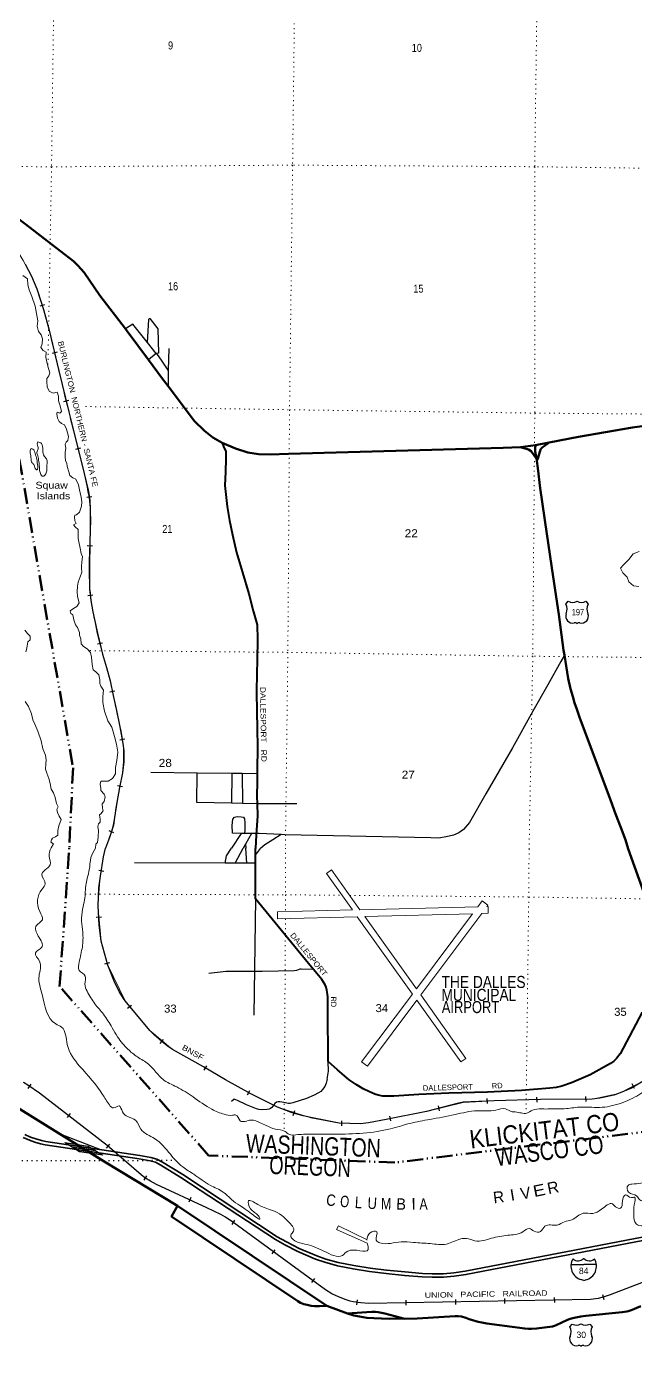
# Model space of a CAD drawing. Header units: feet. Extents: x -256679 to 5, y -731788 to -547785.
# Drawn here: x -50827 to -37513, y -697011 to -668133 of the extents above; entities that cross this region are included whole.
import ezdxf
from ezdxf.enums import TextEntityAlignment as Align

# ---------------------------------------------------------------- set-up
doc = ezdxf.new("R2010")
doc.units = ezdxf.units.FT
doc.header["$LTSCALE"] = 70
doc.linetypes.add('DASH_DOUBLE_DOT', pattern=[9.2, 5, -1.2, 0.3, -1.2, 0.3, -1.2])
doc.linetypes.add('DOTTED', pattern=[1.5, 0.3, -1.2])
for name, color, linetype, lineweight in [('10', 7, 'DASH_DOUBLE_DOT', 70), ('15', 7, 'Continuous', 25), ('16', 7, 'Continuous', 25), ('18', 7, 'Continuous', 35), ('19', 7, 'Continuous', 25), ('20', 7, 'Continuous', 70), ('23', 7, 'Continuous', 70), ('26', 7, 'Continuous', 40), ('29', 7, 'Continuous', 25), ('34', 7, 'Continuous', 25), ('36', 7, 'Continuous', 13), ('39', 7, 'Continuous', 13), ('42', 7, 'Continuous', 35), ('55', 7, 'Continuous', 13), ('6', 7, 'DOTTED', 25), ('7', 7, 'DOTTED', 13)]:
    doc.layers.add(name, color=color, linetype=linetype, lineweight=lineweight)
for name, color, linetype in [('12', 7, 'Continuous'), ('27', 7, 'Continuous'), ('41', 7, 'Continuous')]:
    doc.layers.add(name, color=color, linetype=linetype)

msp = doc.modelspace()

# ---------------------------------------------------------------- linework, layer by layer
at = {"layer": '10'}
for points in [[(-63991.75, -666542.64), (-55008.28, -669122.88), (-51092.8, -676963.06), (-49808.04, -684347.55), (-49889.21, -686103.73)], [(-32028.34, -690185.63), (-33539.13, -691592.86), (-35476.21, -690809.02), (-37041.89, -692279.05), (-42773.34, -692984.53), (-46843.79, -692831.13), (-50102.72, -689131.81), (-49889.21, -686103.73)]]:
    msp.add_lwpolyline(points, dxfattribs=at)
at = {"layer": '15'}
for p, q in [((-38649.8, -695085.14), (-38646.9, -695082.23)), ((-38643.73, -695084.61), (-38647.16, -695082.23)), ((-38922.51, -695216.61), (-38646.1, -695216.61)), ((-38646.1, -695562.19), (-38709.99, -695544.23)), ((-38646.63, -695562.45), (-38583, -695543.71))]:
    msp.add_line(p, q, dxfattribs=at)
msp.add_lwpolyline([(-38370.74, -695216.61), (-38646.63, -695216.61), (-38646.1, -695216.61)], dxfattribs=at)
for centre, radius, start, end in [((-38619.88, -695251.71), 306.13, 148.44436, 254.43378), ((-38768.48, -694969.11), 165.66, 227.34248, 315.8117), ((-38524.79, -694969.11), 165.66, 224.18831, 312.69403), ((-38673.39, -695251.71), 306.13, 283.08087, 31.62484)]:
    msp.add_arc(centre, radius, start, end, dxfattribs=at)
at = {"layer": '16'}
for p, q in [((-39035.72, -680767.46), (-38984.41, -680708.7)), ((-38792.65, -680702.73), (-38792.93, -680702.93)), ((-38600.56, -680708.61), (-38549.17, -680767.46)), ((-38949.39, -696576.52), (-38898.08, -696517.76)), ((-38706.32, -696511.79), (-38706.6, -696511.99)), ((-38514.23, -696517.67), (-38462.84, -696576.52))]:
    msp.add_line(p, q, dxfattribs=at)
for centre, radius, start, end in [((-39228.7, -680878.09), 222.05, 332.97043, 29.75871), ((-38893.33, -680551.04), 182.07, 239.97227, 303.45418), ((-38691.55, -680551.54), 181.52, 236.33975, 300.08743), ((-38691.56, -680551.04), 182.07, 236.54582, 236.59441), ((-38356.2, -680878.09), 222.05, 150.24129, 207.02957), ((-38889.51, -681032.99), 151.42, 159.09177, 283.81923), ((-38695.39, -681032.99), 151.42, 256.18077, 20.90823), ((-38807, -696360.1), 182.07, 239.97227, 303.45418), ((-38605.22, -696360.6), 181.52, 236.33975, 300.08743), ((-38605.23, -696360.1), 182.07, 236.54582, 236.59441), ((-38803.18, -696842.05), 151.42, 159.09177, 283.81923), ((-39142.37, -696687.15), 222.05, 332.97043, 29.75871), ((-38609.06, -696842.05), 151.42, 256.18077, 20.90823), ((-38269.87, -696687.15), 222.05, 150.24129, 207.02957)]:
    msp.add_arc(centre, radius, start, end, dxfattribs=at)
for centre, major_axis, start_param, end_param in [((-38834.17, -681231.81), (-19.56, 51.67), 4.95877769, 6.28318531), ((-38750.72, -681231.81), (19.56, 51.67), 0, 1.32637542), ((-38747.84, -697040.87), (-19.56, 51.67), 4.95877769, 6.28318531), ((-38664.39, -697040.87), (19.56, 51.67), 0, 1.32637542)]:
    msp.add_ellipse(centre, major_axis=major_axis, ratio=0.929097, start_param=start_param, end_param=end_param, dxfattribs=at)
at = {"layer": '18'}
for points in [[(-35306.75, -694298.37), (-41222.01, -695434.81), (-41476.9, -695470.98), (-41708.2, -695490.8), (-41960.85, -695493.01), (-42175.54, -695484.24), (-42561.46, -695452.23), (-42961.76, -695410.58), (-43325.84, -695367.21), (-43686.77, -695310.65), (-44029.12, -695240.73), (-44301.4, -695167.56), (-44509.21, -695096.89), (-44897.39, -694929.49), (-45180.09, -694786.43), (-45383.32, -694671.03), (-47449.6, -693311.5), (-47888.32, -693041.71), (-48007.34, -692979.53), (-48122.57, -692946.1), (-48362.57, -692904.37), (-50415.23, -692597.29), (-50518.45, -692574.29), (-50643.74, -692539.06), (-50761.7, -692498.59), (-50896.61, -692440.1)], [(-35322.37, -694225), (-41234.36, -695360.81), (-41485.38, -695396.43), (-41711.74, -695415.83), (-41959.65, -695418), (-42170.91, -695409.37), (-42554.48, -695377.55), (-42953.44, -695336.04), (-43315.6, -695292.9), (-43673.45, -695236.82), (-44011.87, -695167.71), (-44279.57, -695095.77), (-44482.24, -695026.84), (-44865.58, -694861.53), (-45144.62, -694720.32), (-45344.15, -694607.02), (-47409.34, -693248.21), (-47851.27, -692976.45), (-47979.25, -692909.59), (-48105.65, -692872.92), (-48350.6, -692830.33), (-50401.51, -692523.51), (-50500.13, -692501.53), (-50621.4, -692467.43), (-50734.57, -692428.61), (-50863.92, -692372.53)]]:
    msp.add_lwpolyline(points, dxfattribs=at)
at = {"layer": '19'}
msp.add_line((-50110.87, -692351.33), (-49206.22, -692702.33), dxfattribs=at)
at = {"layer": '20'}
msp.add_line((-39673.26, -677638.45), (-39679.98, -677594.75), dxfattribs=at)
for points in [[(-40026.37, -677333.85), (-39851.81, -677389.97), (-39791.59, -677425.74), (-39679.98, -677594.75)], [(-39679.98, -677594.75), (-39705.52, -677428.73), (-39711.03, -677380.49), (-39698.21, -677291.18)], [(-39404.07, -677234.9), (-39512.1, -677312.5), (-39558.31, -677347.19), (-39590.99, -677389.89), (-39644.8, -677559.89), (-39673.26, -677638.45)], [(-39068.88, -681888.67), (-39085.57, -681779.39), (-39189.66, -680999.4), (-39311.28, -680171.05), (-39451.8, -679234.09), (-39601.67, -678232.79), (-39649.22, -677794.68), (-39673.26, -677638.45)], [(-37677.45, -686124.64), (-37732.68, -685925.63), (-37836.04, -685657.49), (-37951.08, -685357.11), (-38054.29, -685074.93), (-38742.25, -683244.55), (-38796.51, -683069.3), (-38847.16, -682932.23), (-38883.71, -682787.3), (-38934.11, -682626.15), (-38987.83, -682398.72), (-39033.05, -682123.22), (-39068.88, -681888.67)], [(-36986.6, -689451.59), (-36986.06, -689281.85), (-36978.59, -689195.62), (-36916.94, -688484.06), (-36924.05, -688365), (-36944.06, -688222.87), (-36992.07, -688037.69), (-37056.07, -687848.29), (-37677.45, -686124.64)], [(-51501.62, -691488.79), (-49124.74, -692962.92), (-47523.45, -693935.01), (-44262.91, -696120.16)], [(-47523.45, -693935.01), (-47655.34, -694163.63), (-44896.38, -696020.31), (-44840.13, -696050.58)], [(-44840.13, -696050.58), (-44760.89, -696081.33), (-44694.06, -696100.75), (-44605.68, -696115.84), (-44526.97, -696125.68), (-44420.28, -696128.79), (-44262.91, -696120.16)], [(-44262.91, -696120.16), (-43808.34, -696286.16), (-43673.3, -696327.22), (-43545.35, -696355.11), (-43388.73, -696378.99), (-43235.67, -696391.93), (-42897.2, -696404.95), (-42287.29, -696396.46), (-41459.29, -696344.47), (-41389.24, -696346.63), (-41320.35, -696354.72), (-41225.4, -696381.14), (-41153.7, -696407.36), (-40954.94, -696466.11), (-40876.16, -696484.67), (-40766.26, -696504.75), (-39935.16, -696616.24), (-39851.08, -696622.71), (-39788.91, -696621.7), (-39676.46, -696616.24), (-39329.57, -696572.65), (-39287.35, -696560.16), (-39246.39, -696545.06), (-39000.87, -696428.89), (-38944.58, -696407.02), (-38858.35, -696383.3), (-38708.12, -696355.32), (-38598.57, -696340.16), (-37807.4, -696258.19), (-37703.22, -696241.38), (-37624.16, -696219.37), (-37400.52, -696129.68)], [(-43813.61, -696283.83), (-43280.94, -696249.57), (-43194.71, -696253.89), (-43138.29, -696257.73), (-42996.38, -696284.08), (-42558.84, -696400.24)]]:
    msp.add_lwpolyline(points, dxfattribs=at)
at = {"layer": '23'}
for p, q in [((-39698.21, -677291.18), (-40026.37, -677333.85)), ((-39404.07, -677234.9), (-39698.21, -677291.18))]:
    msp.add_line(p, q, dxfattribs=at)
for points in [[(-48664.8, -674749.98), (-49221.33, -674018.52), (-49564.57, -673516.82), (-49705.14, -673362.68), (-49796.26, -673267.3), (-50177.7, -672975.93), (-50849.19, -672462.46), (-51192.9, -672201.63), (-51385.51, -672044.88), (-51694.36, -671704.15), (-51925.77, -671426.53), (-52022.01, -671244.78), (-52316.65, -670691.45), (-52475.94, -670410.64), (-52561.1, -670319.34), (-52702.03, -670199.31), (-52789.17, -670105.99), (-53333.82, -669331.03), (-53618.66, -668992.58), (-53902.25, -668726.41), (-54265.92, -668459.32), (-54829.48, -668159.85), (-55396.02, -667954.69)], [(-48157.78, -675428.7), (-48626.69, -674800.07), (-48664.8, -674749.98)], [(-47732.38, -675998.95), (-47850.51, -675840.62), (-48157.78, -675428.7)], [(-46545.9, -677244.43), (-46750.45, -677123.71), (-46935.15, -676977.09), (-47161.16, -676757.73), (-47439.71, -676391.26), (-47732.38, -675998.95)], [(-34959.64, -676902.5), (-37058.81, -676876.77), (-37367.17, -676877.27), (-37579.69, -676904.96), (-38763.18, -677112.28), (-39404.07, -677234.9)], [(-40026.37, -677333.85), (-40409.54, -677352.46), (-41188.65, -677373.7), (-45096.26, -677483.77), (-45500.84, -677495.22), (-45753.06, -677488.33), (-45986.95, -677451.55), (-46254.4, -677368.21), (-46545.9, -677244.43)]]:
    msp.add_lwpolyline(points, dxfattribs=at)
at = {"layer": '26'}
for points in [[(-46545.9, -677244.43), (-46514.46, -677345.18), (-46467.22, -677424), (-46464.95, -677592.63), (-46477.92, -677879.51), (-46486.98, -678176.48), (-46439.64, -678634.66), (-46386.75, -678942.37), (-46323.86, -679252.19), (-46231.73, -679638.63), (-46102.12, -680079.68), (-45966.73, -680542.88), (-45872.48, -680917.3), (-45785.53, -681223.38), (-45776.84, -681546.64), (-45781.39, -681988.18), (-45790.56, -682295.17), (-45796.47, -682674.47), (-45789.19, -683134.2), (-45786.68, -683473.45), (-45779.23, -683917.13), (-45780.05, -684384.8), (-45781.77, -684481.13)], [(-45781.77, -684481.13), (-45784.8, -684651.71), (-45790.15, -684976.81), (-45785.79, -685137.07)], [(-45785.79, -685137.07), (-45778.53, -685404.48), (-45808.82, -685817.62), (-45822.43, -686112.09)], [(-37371.45, -689692.58), (-37848.69, -690605.85), (-37931.62, -690711.72), (-37991.98, -690767.8), (-38063.53, -690819.98), (-38505.22, -691069.49), (-38913.95, -691239.14), (-39121.62, -691315.65), (-39246.65, -691345.85), (-39384.26, -691359.89), (-40004.03, -691406.6), (-40751.95, -691443.74), (-41594.84, -691468.26), (-42249.56, -691497.93), (-42797.06, -691533.47), (-42931.97, -691534.03), (-43037.51, -691530.57), (-43138.92, -691512.46), (-43209.39, -691488.37), (-43341.57, -691432.65), (-43464.58, -691370.91), (-43619.66, -691279.51), (-43775.01, -691176.55), (-44025.04, -690956.82), (-44233.35, -690772.23), (-44240.66, -689639.89), (-44241.62, -689368.99), (-44245.39, -689298.42), (-44261.89, -689212.23), (-44278.28, -689150.65), (-44299.83, -689101.04), (-44373.53, -688982.13), (-44550.92, -688764.22), (-44592.94, -688712.61), (-45818.48, -687217.45), (-45821.89, -686436.16), (-45822.19, -686259.6), (-45822.43, -686112.09)]]:
    msp.add_lwpolyline(points, dxfattribs=at)
at = {"layer": '29'}
for p, q in [((-47990.46, -675291.5), (-48183.52, -675045.98)), ((-47990.46, -675291.5), (-48157.78, -675428.7)), ((-46335.55, -684474.35), (-46344.31, -685124.07)), ((-46111.94, -684477.09), (-46101.88, -685129.72)), ((-46101.88, -685129.72), (-46344.31, -685124.07)), ((-46134.68, -685784.45), (-46347.37, -686111.05)), ((-46056.97, -685785.62), (-46134.68, -685784.45)), ((-45907.55, -685787.82), (-46056.97, -685785.62)), ((-46266.5, -686435.22), (-46092.43, -686111.55)), ((-46039.55, -686018.96), (-46029.96, -686111.68)), ((-46007.07, -686435.77), (-46029.96, -686111.68)), ((-45822.19, -686259.6), (-45709.17, -686112.31)), ((-45818.48, -687217.45), (-45857.27, -689760.87))]:
    msp.add_line(p, q, dxfattribs=at)
for points in [[(-48183.52, -675045.98), (-48149.54, -674546.58), (-48147.27, -674520.51), (-48132.58, -674523.7), (-47953.36, -674745.52), (-47942.86, -675281.56), (-47977.12, -675288.71), (-47990.46, -675291.5)], [(-48183.52, -675045.98), (-48498.97, -674646.97), (-48664.8, -674749.98)], [(-47726.06, -675649.42), (-47858.6, -675459.16), (-47977.12, -675288.71)], [(-47717.56, -675179.75), (-47726.06, -675649.42), (-47732.38, -675998.95)], [(-39068.88, -681888.67), (-39146.19, -682027.59), (-39427.77, -682538.23), (-39760.02, -683108.51), (-40204.84, -683916.37), (-40785.82, -684919.38), (-41140.65, -685543.6), (-41270.44, -685702.69), (-41377.25, -685769.72), (-41489.9, -685820.63), (-41656.49, -685858.88), (-41818.98, -685889.14), (-41985.13, -685885.24), (-45182.07, -685814.72), (-45255.56, -685811.51)], [(-45781.77, -684481.13), (-46111.94, -684477.09), (-46335.55, -684474.35), (-47096.38, -684465.03), (-48105.41, -684452.66)], [(-46344.31, -685124.07), (-47102.99, -685106.38), (-47096.38, -684465.03)], [(-44918.84, -685141.29), (-45755.76, -685137.78), (-45785.79, -685137.07), (-46101.88, -685129.72)], [(-46134.68, -685784.45), (-46325.04, -685781.64), (-46327.27, -685608.99), (-46311.85, -685472.68), (-46277.34, -685426.9), (-46221.13, -685413.49), (-46131.15, -685424.55), (-46081.14, -685429.14), (-46059.51, -685467.52), (-46054.37, -685551.88), (-46054, -685710.45), (-46056.97, -685785.62)], [(-45907.55, -685787.82), (-46039.55, -686018.96), (-46092.43, -686111.55)], [(-45255.56, -685811.51), (-45740.46, -685790.3), (-45907.55, -685787.82)], [(-45255.56, -685811.51), (-45441.54, -685928.19), (-45617.15, -686038.74), (-45709.17, -686112.31)], [(-46481.77, -686434.76), (-46455.25, -686274.21), (-46347.37, -686111.05)], [(-45821.89, -686436.16), (-46007.07, -686435.77), (-46266.5, -686435.22), (-46481.77, -686434.76), (-48467.05, -686430.56)], [(-44550.92, -688764.22), (-44823.84, -688751.97), (-44851.72, -688755.94), (-44926.44, -688786.85), (-44972.44, -688792.6), (-45674.14, -688803.92), (-46463.71, -688802.44), (-46841.02, -688852.07)], [(-44253.78, -691158.74), (-44237.3, -691072.45), (-44223.73, -690982.52), (-44233.35, -690772.23)], [(-44253.78, -691158.74), (-44278.26, -691251.48), (-44307.75, -691324.63), (-44353.71, -691389.52), (-44395.75, -691432.66), (-44441.58, -691463.48), (-44536.95, -691510.31), (-44707.43, -691580.68), (-45002.61, -691680.7), (-45061.89, -691693.65), (-45101.53, -691696.32), (-45201.49, -691675.05), (-45288.25, -691656.98), (-45327.54, -691657.48), (-45359.39, -691667.76), (-45396.1, -691694.78), (-45465.18, -691778.23), (-45495.2, -691803.65), (-45523.76, -691819.66), (-45568.5, -691827.37), (-45674.13, -691829.53), (-45745.28, -691825.22), (-45798.23, -691812.34), (-46015.65, -691721.43), (-46212.98, -691626.74), (-46282.77, -691595.8), (-46347.5, -691649.2)]]:
    msp.add_lwpolyline(points, dxfattribs=at)
at = {"layer": '34'}
for p, q in [((-50431.57, -674221.31), (-50536.87, -674255.2)), ((-50156.84, -675261.7), (-50264.39, -675287.5)), ((-49905.85, -676318.07), (-50013.4, -676343.9)), ((-49645.28, -677357.56), (-49752.56, -677384.49)), ((-49400.06, -678419.84), (-49509.32, -678437.06)), ((-49385.9, -679499.73), (-49496.51, -679498.36)), ((-49373.97, -680577.43), (-49483.82, -680590.37)), ((-49162.97, -681621.35), (-49270.46, -681647.43)), ((-48892.47, -682673.95), (-49000.66, -682696.96)), ((-48677.07, -683725.31), (-48785.67, -683746.33)), ((-48726.41, -684766.19), (-48835.09, -684745.58)), ((-48915.22, -685769.83), (-49018.91, -685731.32)), ((-49245.67, -686592.98), (-49136.48, -686610.63)), ((-49299.5, -687618.69), (-49189.34, -687608.8)), ((-49111.55, -688639.26), (-49005.13, -688609.09)), ((-48616.42, -689610.15), (-48531.27, -689539.55)), ((-47902.48, -690378.5), (-47830.42, -690294.59)), ((-46939.52, -690963.78), (-46883.12, -690868.63)), ((-50729.28, -691270.84), (-50792.37, -691361.69)), ((-37537.54, -691362.15), (-37588.08, -691263.76)), ((-45996.09, -691504.5), (-45942.76, -691407.6)), ((-40751.5, -691696.7), (-40756.73, -691586.22)), ((-39667.1, -691662.65), (-39670.6, -691552.09)), ((-38596.41, -691652), (-38597.05, -691541.39)), ((-44993.34, -691955.29), (-44960.3, -691849.73)), ((-41795.84, -691854.73), (-41822.61, -691747.41)), ((-49869.26, -691915.36), (-49936.93, -692002.85)), ((-43935.69, -692180.78), (-43932.43, -692070.21)), ((-42861.6, -692075.39), (-42882.82, -691966.84)), ((-49010.46, -692584.72), (-49083.06, -692668.17)), ((-48202.02, -693273.47), (-48258.93, -693368.31)), ((-47234.05, -693750.4), (-47280.55, -693850.76)), ((-46275.85, -694246.91), (-46337.91, -694338.47)), ((-45399.18, -694890.94), (-45464.51, -694980.2)), ((-44532.4, -695522.08), (-44597.73, -695611.34)), ((-39290.73, -695938.86), (-39288.77, -696049.45)), ((-38237.28, -695873.95), (-38208.77, -695980.82)), ((-43596.5, -695989.6), (-43612.04, -696099.11)), ((-42534.06, -695993.77), (-42532.1, -696104.37)), ((-41448.39, -695977.13), (-41446.43, -696087.72)), ((-40376.4, -695955.51), (-40374.44, -696066.1))]:
    msp.add_line(p, q, dxfattribs=at)
for points in [[(-50853.09, -673332.1), (-50712.32, -673596.99), (-50600.47, -673874.74), (-50455.78, -674324.31), (-50331.5, -674778.94), (-50117.54, -675670.67), (-49903.35, -676562.19), (-49734.44, -677237.37), (-49564.86, -677912.88), (-49473.55, -678304.26), (-49442.4, -678501.93), (-49430.85, -678701), (-49436.04, -679092.29), (-49442.92, -679483.63), (-49447.81, -679879.02), (-49451.06, -680274.42), (-49445, -680441.14), (-49415.67, -680690.09), (-49371.77, -680937.89), (-49274.82, -681402.98), (-49163.04, -681863.67), (-49077.15, -682154.05), (-48996.85, -682445.61), (-48928.03, -682769.26), (-48861.37, -683093.44), (-48787.23, -683457.27), (-48716.7, -683821.64), (-48696.81, -683980.04), (-48698.02, -684220.83), (-48729.28, -684459.45), (-48790.57, -684783.94), (-48852.1, -685108.38), (-48898.8, -685440.67), (-48927.13, -685605.36), (-48972.96, -685765.21), (-49035.86, -685934.58), (-49099.3, -686105.41)], [(-37310.7, -691181.3), (-37599.63, -691358.79), (-37882.92, -691475.26), (-37991.98, -691509.77), (-38186, -691557.22), (-38293.79, -691578.79), (-38463.2, -691596.64), (-39593.44, -691603.08), (-40603.85, -691635.05), (-41279.69, -691667.05), (-41381.42, -691683.95), (-42085.65, -691868.05), (-42965.31, -692040.04), (-43351.81, -692119.64), (-43525.39, -692135.61), (-43987.97, -692122), (-44611.73, -692002.14), (-44777.33, -691961.1), (-45018.77, -691894.24), (-45150.28, -691848.94), (-45338.48, -691774.71), (-45924.23, -691478.75), (-46475.89, -691175.14), (-46959.63, -690888.39), (-47630.68, -690513.14), (-47750.17, -690429.7), (-47868.74, -690339.11), (-48034.74, -690192.44), (-48128.86, -690097.91), (-48666.49, -689449.5), (-48707.34, -689394.39), (-48797.89, -689243.4), (-48905.68, -689014.77), (-49044.34, -688666.59), (-49192.69, -688143.27), (-49239.82, -687789.65), (-49262.12, -687370.08), (-49246.29, -686978.66), (-49210.74, -686722.71), (-49141.81, -686296.21), (-49099.27, -686105.35)], [(-34514.72, -694513.24), (-38068.98, -695879.63), (-38178.41, -695916.3), (-38198.38, -695922.79), (-38327.83, -695957.32), (-38496.24, -695979.38), (-43351.43, -696065.49), (-43520.9, -696055.48), (-43682.73, -696032.5), (-43749.59, -696016.62), (-43838.05, -695988.56), (-44008.24, -695923.15), (-44150.81, -695854.76), (-44293.67, -695767.7), (-46293.76, -694303.88), (-46474.16, -694181.62), (-46578.2, -694122.77), (-46881.81, -693973.78), (-47984.48, -693462.86), (-48116.4, -693391.57), (-48239.74, -693317.54), (-48322.42, -693255.58), (-49064.06, -692610.46), (-50541.77, -691467.54), (-50796.46, -691290.67), (-50890.92, -691230.34)]]:
    msp.add_lwpolyline(points, dxfattribs=at)
at = {"layer": '34', "lineweight": 13}
for points in [[(-37310.09, -691182.22), (-37882.55, -691476.31), (-38463.08, -691597.74), (-39593.42, -691604.18), (-40603.81, -691636.15), (-41279.53, -691668.14), (-42085.41, -691869.12), (-42965.11, -692041.12), (-43525.31, -692136.71), (-43988.09, -692123.1), (-44612, -692003.21), (-45338.9, -691775.73), (-45924.74, -691479.72), (-46476.44, -691176.1), (-46960.18, -690889.34), (-47631.31, -690514.05), (-48129.64, -690098.69), (-48667.42, -689450.1), (-49045.37, -688666.98), (-49193.78, -688143.47), (-49263.22, -687370.09), (-49211.83, -686722.58), (-49142.89, -686296), (-49102.78, -686115.89)], [(-34515.16, -694512.23), (-38069.35, -695878.59), (-38178.75, -695915.26), (-38198.69, -695921.73), (-38328.04, -695956.24), (-38496.32, -695978.28), (-43351.41, -696064.39), (-43520.79, -696054.38), (-43682.53, -696031.42), (-43749.3, -696015.56), (-43837.69, -695987.52), (-44007.8, -695922.14), (-44150.28, -695853.79), (-44293.06, -695766.78), (-46293.13, -694302.98), (-46473.58, -694180.68), (-46577.69, -694121.8), (-46881.34, -693972.79), (-47983.99, -693461.88), (-48115.86, -693390.61), (-48239.13, -693316.63), (-48321.73, -693254.72), (-49063.36, -692609.61), (-50541.12, -691466.65), (-50795.85, -691289.75), (-50890.36, -691229.39)]]:
    msp.add_lwpolyline(points, dxfattribs=at)
msp.add_spline([(-63988.24, -665054.49), (-63556.47, -665215.81), (-63147.65, -665405.13), (-62735.45, -665624.88), (-62306.4, -665860.77), (-61754.45, -666121.97), (-61151.77, -666317.51), (-60501.15, -666523.63), (-59279.79, -666916.9), (-58251.75, -667221.66), (-57234.09, -667562.43), (-56087.72, -667848.46), (-55455.69, -668022.67), (-54372.41, -668488.37), (-54014.27, -668740.24), (-53760.87, -668963.37), (-53405.27, -669369.07), (-52922.12, -670062.12), (-52545.4, -670739.03), (-52173.84, -671405.64), (-51823.51, -671995.73), (-51242.57, -672747.02), (-50852.14, -673331.55), (-50599.43, -673874.37), (-50330.43, -674778.67), (-49902.28, -676561.93), (-49563.79, -677912.62), (-49429.75, -678700.98), (-49441.82, -679483.65), (-49449.96, -680274.4), (-49370.69, -680937.68), (-49161.98, -681863.38), (-48995.78, -682445.35), (-48860.29, -683093.22), (-48715.61, -683821.47), (-48728.19, -684459.62), (-48851.01, -685108.56), (-48971.91, -685765.55), (-49097.74, -686104.36)], degree=3, dxfattribs=at)
at = {"layer": '36'}
for p, q in [((-43536.38, -687456.21), (-40960.88, -687388.61)), ((-41075.72, -687542.12), (-43431.13, -687603.94)), ((-41075.72, -687542.12), (-42304.76, -689184.9)), ((-42209.46, -689318.68), (-40876.42, -687536.89)), ((-42390.13, -689299.01), (-43594.72, -687608.23)), ((-43431.13, -687603.94), (-42304.76, -689184.9))]:
    msp.add_line(p, q, dxfattribs=at)
for points in [[(-43699.98, -687460.5), (-44270.62, -686659.55), (-44160.08, -686580.79), (-43536.38, -687456.21)], [(-40761.58, -687383.39), (-40739.84, -687354.33), (-40865.11, -687260.61), (-40960.88, -687388.61)], [(-43594.72, -687608.23), (-45338.89, -687654.01), (-45342.84, -687503.62), (-43699.98, -687460.5)], [(-40761.58, -687383.39), (-40735.86, -687382.71), (-40731.91, -687533.1), (-40876.42, -687536.89)], [(-42390.13, -689299.01), (-43500.1, -690782.64), (-43374.83, -690876.36), (-42294.82, -689432.77)], [(-42209.46, -689318.68), (-41221.16, -690705.84), (-41331.7, -690784.6), (-42294.82, -689432.77)]]:
    msp.add_lwpolyline(points, dxfattribs=at)
at = {"layer": '39'}
for points in [[(-49979.63, -677267.59), (-49959.2, -677227.68), (-49924.75, -677187.93), (-49907.84, -677101.81), (-49948.23, -676940.77), (-49993.31, -676845.92), (-50059.13, -676821.08), (-50110.75, -676778.35), (-50143.98, -676699.69), (-50163.05, -676607.14), (-50156.69, -676573.09), (-50098.82, -676591.81), (-50056.44, -676560.18), (-50089.19, -676435.36), (-50122.07, -676322.58), (-50129.07, -676224.15), (-50154.16, -676133.54), (-50240.46, -676152.63), (-50332.18, -676115.45), (-50373.25, -676020.65), (-50384.05, -675902.1), (-50383.36, -675835.87), (-50336.7, -675776.18), (-50314.01, -675712.21), (-50343.07, -675617.54), (-50369.98, -675508.84), (-50400.55, -675365.98), (-50397.47, -675261.64), (-50461.12, -675220.77), (-50514.54, -675157.94), (-50483.68, -675078.01), (-50472.53, -674967.74), (-50503.68, -674881.07), (-50560.97, -674806.15), (-50593.81, -674689.36), (-50574.61, -674575.17), (-50633.33, -674249.33), (-50705.3, -674043.78), (-50767.81, -673892.52), (-50792.76, -673787.87), (-50801.43, -673657.3), (-50906.79, -673583.84)], [(-49318.04, -686105.26), (-49306.92, -686020.67), (-49270.49, -685982.94), (-49257.21, -685860.66), (-49253.85, -685728.22), (-49264.89, -685633.75), (-49248.27, -685575.73), (-49211.84, -685538.01), (-49213.18, -685473.76), (-49228.21, -685377.25), (-49199.97, -685357.5), (-49151.22, -685289.81), (-49160.67, -685235.5), (-49169.67, -685137.05), (-49127.09, -685085.35), (-49108.02, -684983.2), (-49125.45, -684926.8), (-49198.68, -684843.67), (-49200.29, -684805.51), (-49213.29, -684707.01), (-49200.62, -684642.92), (-49132.55, -684643.7), (-49038.41, -684640.75), (-48945.76, -684587.62), (-48880.6, -684481.97), (-48881.19, -684345.48), (-48849.59, -684193.29), (-48831.65, -684006.82), (-48857.92, -683835.91), (-48902.19, -683662.79), (-48962.19, -683461.38), (-49044.85, -683321.94), (-49116.78, -683112.38), (-49156.88, -682923.24), (-49157.54, -682792.76), (-49144.06, -682650.41), (-49203.27, -682567.44), (-49222.63, -682502.99), (-49225.87, -682428.68), (-49244.73, -682316.06), (-49310.16, -682253.09), (-49369.74, -682206.25), (-49388.59, -682091.63), (-49400.95, -681930.91), (-49425.94, -681830.26), (-49499.21, -681751.15), (-49578.78, -681700.06), (-49628.17, -681635.27), (-49637.1, -681530.79), (-49668.29, -681448.14), (-49669.67, -681387.91), (-49708.63, -681283.09), (-49756.06, -681222.33), (-49791.01, -681115.55), (-49813.85, -681000.88), (-49857.63, -680974.29), (-49867.06, -680917.98), (-49794.45, -680866.62), (-49727.93, -680823.22), (-49677.03, -680741.5), (-49709.68, -680606.65), (-49720.61, -680502.15), (-49707.28, -680373.84), (-49692.38, -680287.7), (-49655.18, -680175.72), (-49616.02, -680067.77), (-49623.16, -679983.39), (-49622.77, -679945.26), (-49617.71, -679842.95), (-49602.58, -679734.73), (-49629.87, -679662.16), (-49654.74, -679549.47), (-49681.3, -679406.66), (-49694.61, -679338.26), (-49695.6, -679239.9), (-49696.53, -679135.51), (-49764.02, -679078.54), (-49797.6, -679034), (-49741.25, -679006.54), (-49766.7, -678950.05), (-49777.76, -678857.59), (-49767.4, -678823.59), (-49729.28, -678815.99), (-49668.64, -678760.48), (-49623.23, -678628.52), (-49618.21, -678530.23), (-49627.16, -678427.76), (-49654.24, -678335.12), (-49667.6, -678270.73), (-49690.5, -678162.08), (-49743.26, -678035.03), (-49815.06, -678008.12), (-49880.63, -677959.2), (-49897.8, -677876.71), (-49934.67, -677761.88), (-49941.87, -677683.51), (-49975.41, -677634.96), (-49978.48, -677544.6), (-49979.45, -677444.23), (-49964.61, -677364.11), (-49979.63, -677267.59)], [(-37443.34, -680385.01), (-37559.32, -680369.64), (-37658.51, -680280.19), (-37699.5, -680177.36), (-37794.69, -680087.96), (-37845.65, -679980.99), (-37776.87, -679913.53), (-37663.5, -679792.38), (-37564.11, -679669.07), (-37437.49, -679622.34)], [(-50839.35, -681810.16), (-50816.5, -681730.13), (-50805.58, -681641.93), (-50795.06, -681591.87), (-50742.61, -681554.33), (-50747.79, -681473.99), (-50803.23, -681413.14), (-50862.57, -681342.21)], [(-50288.3, -686102.74), (-50233.89, -686012.12), (-50291.58, -685975.33), (-50279.05, -685925.29), (-50254.65, -685889.44), (-50188.3, -685862.1), (-50141.81, -685820.48), (-50138.78, -685720.15), (-50115.7, -685618.04), (-50070.27, -685484.08), (-50113.53, -685407.31), (-50146.78, -685330.66), (-50162.07, -685260.23), (-50135.49, -685206.34), (-50166.71, -685127.7), (-50195.4, -684996.91), (-50238.41, -684896.06), (-50283.68, -684819.27), (-50310.44, -684696.52), (-50333.33, -684585.87), (-50378.18, -684468.94), (-50407.28, -684378.28), (-50404.1, -684263.91), (-50393.22, -684179.73), (-50408.12, -684071.17), (-50466.78, -683934.01), (-50505.04, -683760.96), (-50576.91, -683545.37), (-50639.46, -683398.13), (-50688.52, -683301.22), (-50713.2, -683170.47), (-50779.6, -683007.13), (-50850.6, -682901.95)], [(-43380.28, -694676.48), (-44009.41, -694370.24), (-44046.41, -694452.07), (-43378.41, -694749.07)]]:
    msp.add_lwpolyline(points, dxfattribs=at)
for points in [[(-50724.54, -677367.46), (-50685.58, -677377.98), (-50636.54, -677476.89), (-50597.8, -677603.79), (-50586.9, -677712.3), (-50575.61, -677782.68), (-50596.17, -677834.63), (-50641.68, -677781.93), (-50657.14, -677727.56), (-50704.71, -677680.85), (-50727.52, -677562.16), (-50742.59, -677469.66), (-50739.78, -677391.41), (-50724.54, -677367.46)], [(-50577.83, -677220.64), (-50498.12, -677257.67), (-50469.58, -677402.52), (-50434.93, -677537.39), (-50377.63, -677612.31), (-50378.81, -677726.71), (-50381.91, -677833.06), (-50402.86, -677923.14), (-50465.46, -677974.62), (-50518.9, -677913.79), (-50539.97, -677821.22), (-50546.92, -677718.78), (-50563.6, -677588.12), (-50574.95, -677523.76), (-50598.25, -677453.24), (-50569.37, -677371.27), (-50590.32, -677266.66), (-50577.83, -677220.64)], [(-43378.41, -694749.07), (-43357.91, -694885.77), (-43803.19, -694920.53), (-43920.52, -695017.44), (-44326.24, -694920.25), (-44743.37, -694768.74), (-44958.99, -694695.91), (-45049.8, -694574.42), (-44986.65, -694482.88), (-45108.55, -694274.73), (-45243.31, -694140.67), (-45769.68, -693901.56), (-45975.18, -693820.82), (-45931.06, -693995.93), (-45752.47, -694152.59), (-45723.09, -694213.14), (-45904.26, -694106.62), (-46345.58, -693790.27), (-46526.16, -693631.58), (-46807.06, -693483.72), (-47167.07, -693242.6), (-47411.72, -693079.13), (-47681.18, -692804.99), (-48023.99, -692459.73), (-48324.29, -692255.45), (-48444.33, -692059.37), (-48609.76, -691979.12), (-48726.85, -691877.37), (-48801.5, -691744.04), (-48920.26, -691790.77), (-49013.71, -691725.43), (-49161.42, -691494.9), (-49663.45, -690874.82), (-49934.67, -690402.01), (-50058.64, -690021.27), (-50186.13, -689953.51), (-50481.46, -689307.84), (-50551.06, -688903.67), (-50539.4, -688580.75), (-50629.56, -688401.08), (-50493.95, -688282.31), (-50567.27, -688030.61), (-50608.77, -687801.35), (-50477.08, -687674.52), (-50535.13, -687491.22), (-50489.65, -687012.18), (-50414.09, -686886.68), (-50487.88, -686677.1), (-50378.27, -686554.01), (-50309.22, -686472.58), (-50329.16, -686285.72), (-50288.3, -686102.74)], [(-32025.77, -686714.31), (-32167.29, -686873.81), (-32238.12, -686935.16), (-32312.42, -686948.31), (-32405.82, -686878.96), (-32481.45, -686831.9), (-32551.76, -686847.1), (-32590.4, -686896.8), (-32591.23, -686971.04), (-32569.82, -687027.48), (-32637.46, -687161.11), (-32765.69, -687336.14), (-33101.14, -687582.92), (-33501.12, -687865.05), (-33854.35, -688089.55), (-33993.83, -688196.22), (-34191.9, -688344.33), (-34336.13, -688517.17), (-34605.75, -688790.83), (-34644.66, -688864.6), (-34851.62, -689090.86), (-35131.19, -689358.39), (-35469.21, -689655.3), (-35742.89, -689932.93), (-36051.03, -690246.26), (-36316.58, -690513.95), (-36492.33, -690638.25), (-36672.52, -690800.62), (-36800.83, -690983.68), (-37112.55, -691258.84), (-37395.55, -691474.15), (-37788.54, -691670.08), (-38246.66, -691776.93), (-38697.51, -691771.49), (-39026.53, -691803.65), (-39381.35, -691813.42), (-39567.72, -691813.18), (-39764.39, -691836.89), (-39891.39, -691903.59), (-40143.59, -691876.47), (-40229.69, -691869.41), (-40355.27, -691809.71), (-40568.03, -691839.25), (-40977, -691852.38), (-41456.89, -691934.89), (-42007.18, -692040.62), (-42439.03, -692127.72), (-42869.21, -692244.94), (-43463.5, -692342.12), (-44105.02, -692362.49), (-44616.07, -692364.35), (-44936.87, -692378.55), (-45079.09, -692372.82), (-45174.5, -692303.45), (-45386.4, -692256.75), (-45587.88, -692174.05), (-45715.46, -692114.33), (-45915.2, -692055.73), (-46153.85, -692070.92), (-46248.63, -691945.37), (-46320.84, -691950.51), (-46504.95, -691928.23), (-46772.28, -691820.66), (-47186.01, -691544.79), (-47542.33, -691331.81), (-47847.03, -691161.59), (-48043.05, -690950.54), (-48159.96, -690832.74), (-48398.66, -690675.36), (-48609.18, -690506.27), (-48834.6, -690236.68), (-48954.57, -690034.57), (-49143.63, -689739.33), (-49331.45, -689512.33), (-49500.68, -689235.38), (-49549.03, -689080.29), (-49541.07, -688907.82), (-49673.92, -688781.81), (-49673.89, -688601.21), (-49637.91, -688431.09), (-49603.99, -688266.95), (-49596.36, -687945.99), (-49619.68, -687702.91), (-49598.7, -687442.3), (-49556.37, -687242.15), (-49524.26, -686883.36), (-49452.74, -686583.23), (-49415.65, -686314.79), (-49318.04, -686105.26)], [(-32028.53, -690827.92), (-32275.07, -690923.85), (-32322.71, -691061.73), (-32493.53, -691103.81), (-32649.76, -691095.91), (-32699.61, -691251.83), (-32771.23, -691383.4), (-32766.87, -691529.93), (-32719.51, -691594.72), (-32710.55, -691689.13), (-32991.62, -691733.9), (-33409.87, -691859.29), (-33735.19, -692096.17), (-33892.22, -692337.07), (-34006.53, -692522.31), (-34019.01, -692740.88), (-34097.86, -692802.13), (-34220.5, -692836.77), (-34313.61, -692741.34), (-34420.8, -692828.34), (-34477.57, -692885.85), (-34719.66, -692850.83), (-34954.46, -692880.1), (-35109.58, -692773.89), (-35324.09, -692781.34), (-35436.78, -692822.12), (-35604.77, -692792), (-35669.57, -692851.42), (-35820.49, -692905.78), (-36021.84, -692989.64), (-36328.22, -693146.48), (-36541.74, -693244.23), (-36731.67, -693203.82), (-36998.94, -693268.82), (-37196.46, -693368.78), (-37395.58, -693432.6), (-37596.27, -693458.27), (-37676.71, -693483.39), (-37666.37, -693632), (-37490.92, -693712.37), (-37421.78, -693801.5), (-37313.83, -693824.87), (-37107.92, -693869.49), (-37051.01, -693976.53), (-37000.32, -693924.97), (-36916.98, -693998.21), (-36907.57, -694052.5), (-36992.36, -694107.66), (-36915.46, -694218.95), (-36824.03, -694286.27), (-36830.79, -694352.41), (-37205.7, -694365.95), (-37440.09, -694359.11), (-37503.83, -694324.23), (-37551.77, -694133.03), (-37541.2, -693906.41), (-37537.37, -693743.92), (-37605.58, -693751.12), (-37733.17, -693691.4), (-37798.87, -693831.07), (-37840.67, -693983.06), (-37952.54, -693951.62), (-38019.96, -693888.6), (-38257.79, -694008.14), (-38449.16, -694096.13), (-38657.55, -694093.62), (-38907.69, -694239.09), (-39066.48, -694281.32), (-39225.62, -694353.65), (-39494.39, -694374.49), (-39593.96, -694495.69), (-39726.11, -694486.07), (-39839.67, -694426.51), (-39976.74, -694497.1), (-40306.28, -694575.4), (-40659.74, -694641.37), (-41025.07, -694695.16), (-41208.88, -694644.79), (-41335.25, -694655.3), (-41643.14, -694767.98), (-42001.74, -694757.63), (-42366.2, -694733.18), (-42638.57, -694717.85), (-43099.75, -694740.39), (-43179.29, -694685.25), (-43171.2, -694500.74), (-43311.69, -694519.11), (-43383.77, -694679.38)]]:
    msp.add_spline(points, degree=3, dxfattribs=at)
at = {"layer": '55'}
for p, q in [((-49667.98, -692746.99), (-49990.26, -692547.12)), ((-49475.43, -692624.14), (-49990.26, -692547.12)), ((-49314.29, -692724.07), (-49829.11, -692647.06)), ((-49153.15, -692824.01), (-49667.98, -692746.99)), ((-49153.15, -692824.01), (-49475.43, -692624.14))]:
    msp.add_line(p, q, dxfattribs=at)
for points in [[(-49953.06, -692560.77), (-49478.25, -692631.8), (-49351.49, -692710.42), (-49826.3, -692639.39)], [(-49317.11, -692731.74), (-49791.92, -692660.71), (-49665.16, -692739.32), (-49190.35, -692810.36)]]:
    msp.add_lwpolyline(points, close=True, dxfattribs=at)
at = {"layer": '6'}
msp.add_lwpolyline([(-64081.92, -692926.01), (-59211.39, -692904.88), (-51448.59, -692943.9), (-47561.89, -692935.3)], dxfattribs=at)
at = {"layer": '7'}
for p, q in [((-45165.48, -687651.62), (-45167.76, -688023.08)), ((-45167.76, -688023.08), (-45194.02, -692297.74))]:
    msp.add_line(p, q, dxfattribs=at)
for points in [[(-44710.89, -640470.5), (-44712.24, -644672.25), (-44749.25, -650006.03), (-44760.21, -655161.39), (-44880.52, -660426.94), (-44944.51, -665861.74), (-45009.18, -671168.07), (-45076.31, -676518.53), (-45112.95, -681825.17), (-45166.75, -686105.13)], [(-39460.93, -640480.02), (-39432.52, -644704.26), (-39456.82, -649978.94), (-39540.82, -655218.81), (-39621.26, -660500.87), (-39645.06, -665922.08), (-39717.47, -671202.22), (-39716.92, -676591.59), (-39759.69, -681910.21), (-39840.23, -686121.17)], [(-50045.16, -654216.14), (-50049.4, -655077.08), (-50137.97, -660371.1), (-50205.88, -665797.82), (-50277.59, -671204.43), (-50356.72, -675555.96)], [(-35332.82, -671261.88), (-39717.47, -671202.22), (-45009.18, -671168.07), (-50277.59, -671204.43), (-52407.87, -671188.2)], [(-49533.2, -676448.13), (-45076.31, -676518.53), (-39716.92, -676591.59), (-34423.33, -676637.81), (-32009.68, -676628.29)], [(-32017.04, -681977.85), (-34454.21, -681968.61), (-39759.69, -681910.21), (-45112.95, -681825.17), (-49465.78, -681787.72)], [(-45166.75, -686105.13), (-45162.26, -687128.56), (-45164.54, -687499.54)], [(-39840.23, -686121.17), (-39848.12, -687176.55), (-39907.53, -691903.5)], [(-49543.33, -687116.17), (-45162.26, -687128.56), (-43928.53, -687139.7)], [(-43760.8, -687141.22), (-39848.12, -687176.55), (-34552.43, -687260.43), (-32732.3, -687274.96)]]:
    msp.add_lwpolyline(points, dxfattribs=at)

# ---------------------------------------------------------------- texts
at = {"layer": '10'}
for s, width, p in [('WASHINGTON', 0.8, (-46034.9, -692761.54)), ('OREGON', 0.75, (-45525.93, -693232.88))]:
    msp.add_text(s, height=400, rotation=357.842, dxfattribs=dict(at, width=width)).set_placement(p)
at = {"layer": '12'}
for s, width, p in [('KLICKITAT CO', 0.9, (-41114.72, -692679.62)), ('WASCO CO', 0.8, (-40553.18, -693066.77))]:
    msp.add_text(s, height=400, rotation=7.017, dxfattribs=dict(at, width=width)).set_placement(p)
at = {"layer": '15'}
msp.add_text('84', height=140, dxfattribs=at).set_placement((-38647.18, -695424.72), align=Align.CENTER)
at = {"layer": '16', "width": 0.8}
msp.add_text('197', height=140, dxfattribs=at).set_placement((-38772.85, -681014.5), align=Align.CENTER)
at = {"layer": '16'}
msp.add_text('30', height=140, dxfattribs=at).set_placement((-38699.77, -696822.3), align=Align.CENTER)
at = {"layer": '27'}
for s, rotation, width, p in [('DALLESPORT   RD', 270.907, 1.15, (-45719.42, -682580.83)), ('DALLESPORT', 309.34, 1.1, (-45072, -688018.31)), ('RD', 270.203, 0.8, (-44173.62, -689354.17)), ('RD', 2.843, 0.85, (-40652.11, -691368.7))]:
    msp.add_text(s, height=120, rotation=rotation, dxfattribs=dict(at, width=width)).set_placement(p)
msp.add_text('DALLESPORT', height=120, rotation=1.595, dxfattribs=at).set_placement((-42161.31, -691416.64))
at = {"layer": '34'}
for s, rotation, width, p in [('BURLINGTON  NORTHERN - SANTA FE', 283.509, 1.1, (-50140.59, -675033.15)), ('UNION   PACIFIC   RAILROAD', 1.016, 1.2, (-42120.92, -695945.59))]:
    msp.add_text(s, height=120, rotation=rotation, dxfattribs=dict(at, width=width)).set_placement(p)
at = {"layer": '34', "width": 1.2}
msp.add_text('BNSF', height=120, rotation=330.786, dxfattribs=at).set_placement((-47215.37, -690630.8), align=Align.CENTER)
at = {"layer": '36'}
for s, width, p in [('THE DALLES', 0.85, (-41752.5, -689166.64)), ('MUNICIPAL', 0.85, (-41754.66, -689449.2)), ('AIRPORT', 0.8, (-41748.62, -689716.22))]:
    msp.add_text(s, height=264, dxfattribs=dict(at, width=width)).set_placement(p)
at = {"layer": '41'}
for s, rotation, p in [('R', 7.357, (-40490.02, -693862.94)), ('V', 9.464, (-39898.48, -693775.4)), ('I', 1.033, (-42363.36, -694013.5))]:
    msp.add_text(s, height=250, rotation=rotation, dxfattribs=at).set_placement(p, align=Align.CENTER)
for s, rotation, width, p in [('I', 9.464, 1.1, (-40185.22, -693815.56)), ('E', 11.572, 1.2, (-39596.02, -693714.28)), ('R', 11.572, 1.05, (-39292.94, -693654.09)), ('C', 354.709, 0.85, (-44180.47, -693932.68)), ('O', 354.709, 0.75, (-43881.74, -693960.35)), ('L', 356.817, 0.85, (-43574.46, -693983.89)), ('U', 356.817, 0.85, (-43274.91, -694000.54)), ('M', 358.925, 0.8, (-42966.87, -694010.86)), ('B', 358.925, 0.95, (-42639.38, -694016.5)), ('A', 1.033, 0.8, (-42146.02, -694017.28))]:
    msp.add_text(s, height=250, rotation=rotation, dxfattribs=dict(at, width=width)).set_placement(p, align=Align.CENTER)
at = {"layer": '42', "width": 1.15}
for s, p in [('Squaw', (-50627.19, -678244.26)), ('Islands', (-50600.22, -678478.11))]:
    msp.add_text(s, height=150, dxfattribs=at).set_placement(p)
at = {"layer": '7'}
for s, width, p in [('9', 0.85, (-47731.59, -668636.92)), ('10', 0.85, (-42403.85, -668690.2)), ('16', 0.85, (-47732.8, -673904.1)), ('15', 0.85, (-42370.02, -673956.61)), ('21', 0.85, (-47856.71, -679212.68)), ('22', 1.1, (-42558.86, -679307.01)), ('28', 1.1, (-47934.63, -684330.29)), ('27', 1.1, (-42624.48, -684587.57)), ('33', 1.05, (-47817.3, -689705.17)), ('34', 1.05, (-43195.25, -689693.78)), ('35', 1.05, (-37980.76, -689775.52))]:
    msp.add_text(s, height=175, dxfattribs=dict(at, width=width)).set_placement(p)

doc.saveas('drawing.dxf')
